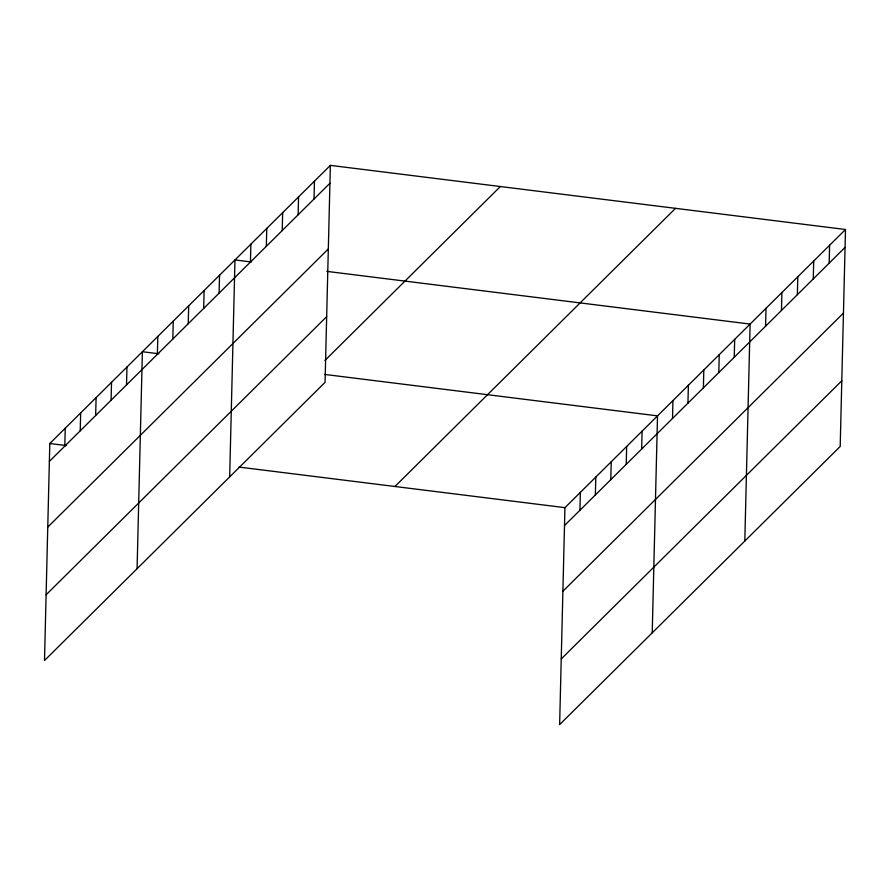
<?xml version="1.0" encoding="UTF-8"?>
<svg xmlns="http://www.w3.org/2000/svg" width="890" height="890" viewBox="0 0 890 890"><rect width="100%" height="100%" fill="white"/><g stroke="black" fill="none" stroke-linecap="round" stroke-linejoin="round"><path stroke-width="1.33" d="M330.368 165.373L49.807 443.52L44.5 660.502L325.061 382.344L330.368 165.373L845.5 229.498L840.193 446.48L559.632 724.627L564.939 507.656L845.5 229.498M64.792 446.113L65.237 428.224M80.222 430.816L80.667 412.927M95.653 415.519L96.098 397.619M111.094 400.222L111.528 382.322M126.525 384.914L126.959 367.025M137.082 568.71L142.389 351.728L158.843 353.775M157.385 354.32L157.819 336.431M172.816 339.023L173.25 321.134M188.246 323.726L188.68 305.837M203.677 308.43L204.11 290.541M219.107 293.133L219.541 275.233M229.676 476.918L234.971 259.936L251.425 261.983M250.435 262.072L250.869 244.183M266.333 246.308L266.766 228.418M282.23 230.543L282.664 212.654M298.128 214.779L298.562 196.89M314.025 199.026L314.47 181.126M579.935 510.248L580.369 492.359M595.365 494.951L595.799 477.062M610.796 479.654L611.23 461.754M626.226 464.358L626.66 446.457M641.657 449.05L642.091 431.161M652.225 632.846L657.521 415.864L324.694 374.423M672.517 418.456L672.951 400.567M687.948 403.159L688.382 385.27M703.378 387.862L703.812 369.973M718.808 372.565L719.242 354.676M734.239 357.268L734.684 339.368M744.808 541.053L750.114 324.071L326.83 271.372M765.567 326.207L766.012 308.307M781.465 310.443L781.91 292.554M797.362 294.679L797.807 276.79M813.271 278.915L813.705 261.026M829.169 263.162L829.602 245.262M49.362 461.409L329.923 183.262M47.76 527.114L328.321 248.955M46.102 594.798L326.663 316.651M324.917 360.461L500.358 186.533M394.949 486.485L675.51 208.338M564.505 525.545L845.066 247.398M562.892 591.249L843.453 313.091M561.245 658.934L841.807 380.786M49.807 443.52L66.249 445.567M238.954 467.072L564.939 507.656"/></g></svg>
